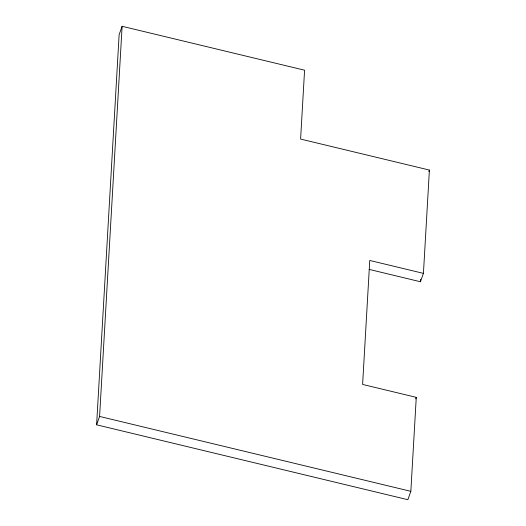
<?xml version="1.0" encoding="UTF-8"?>
<svg xmlns="http://www.w3.org/2000/svg" width="526" height="526" viewBox="0 0 526 526"><rect width="100%" height="100%" fill="white"/><g stroke="black" fill="none" stroke-linecap="round" stroke-linejoin="round"><path stroke-width="0.79" d="M423.43 273.375L369.765 260.462L362.605 384.434L416.27 397.347L410.845 491.323L407.86 499.7L96.6 424.811L119.132 34.677L122.117 26.3L304.58 70.201L300.602 139.074L429.4 170.062L423.43 273.375L420.452 281.752L369.153 269.404M96.6 424.811L99.585 416.434L122.117 26.3M420.452 281.752L420.59 279.293M428.854 171.588L429.4 170.062M415.731 398.866L416.27 397.347M99.585 416.434L410.845 491.323"/></g></svg>
